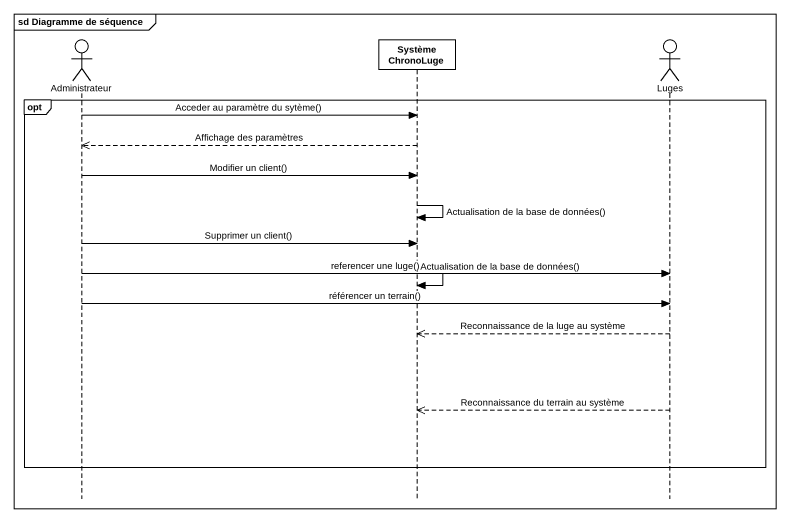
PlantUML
@startuml
mainframe sd Diagramme de séquence
hide footbox
actor Administrateur
participant "Système ChronoLuge" as Système_ChronoLuge
actor Luges

opt
  Administrateur -> Système_ChronoLuge : Acceder au paramètre du sytème()
  Système_ChronoLuge -->> Administrateur : Affichage des paramètres
  Administrateur -> Système_ChronoLuge : Modifier un client()
  Système_ChronoLuge -> Système_ChronoLuge : Actualisation de la base de données()
  Administrateur -> Système_ChronoLuge : Supprimer un client()
  Administrateur -> Luges : referencer une luge()
  Système_ChronoLuge -> Système_ChronoLuge : Actualisation de la base de données()
  Administrateur -> Luges : référencer un terrain()
  Luges -->> Système_ChronoLuge : Reconnaissance de la luge au système
  Luges -->> Système_ChronoLuge : Reconnaissance du terrain au système
end
@enduml
